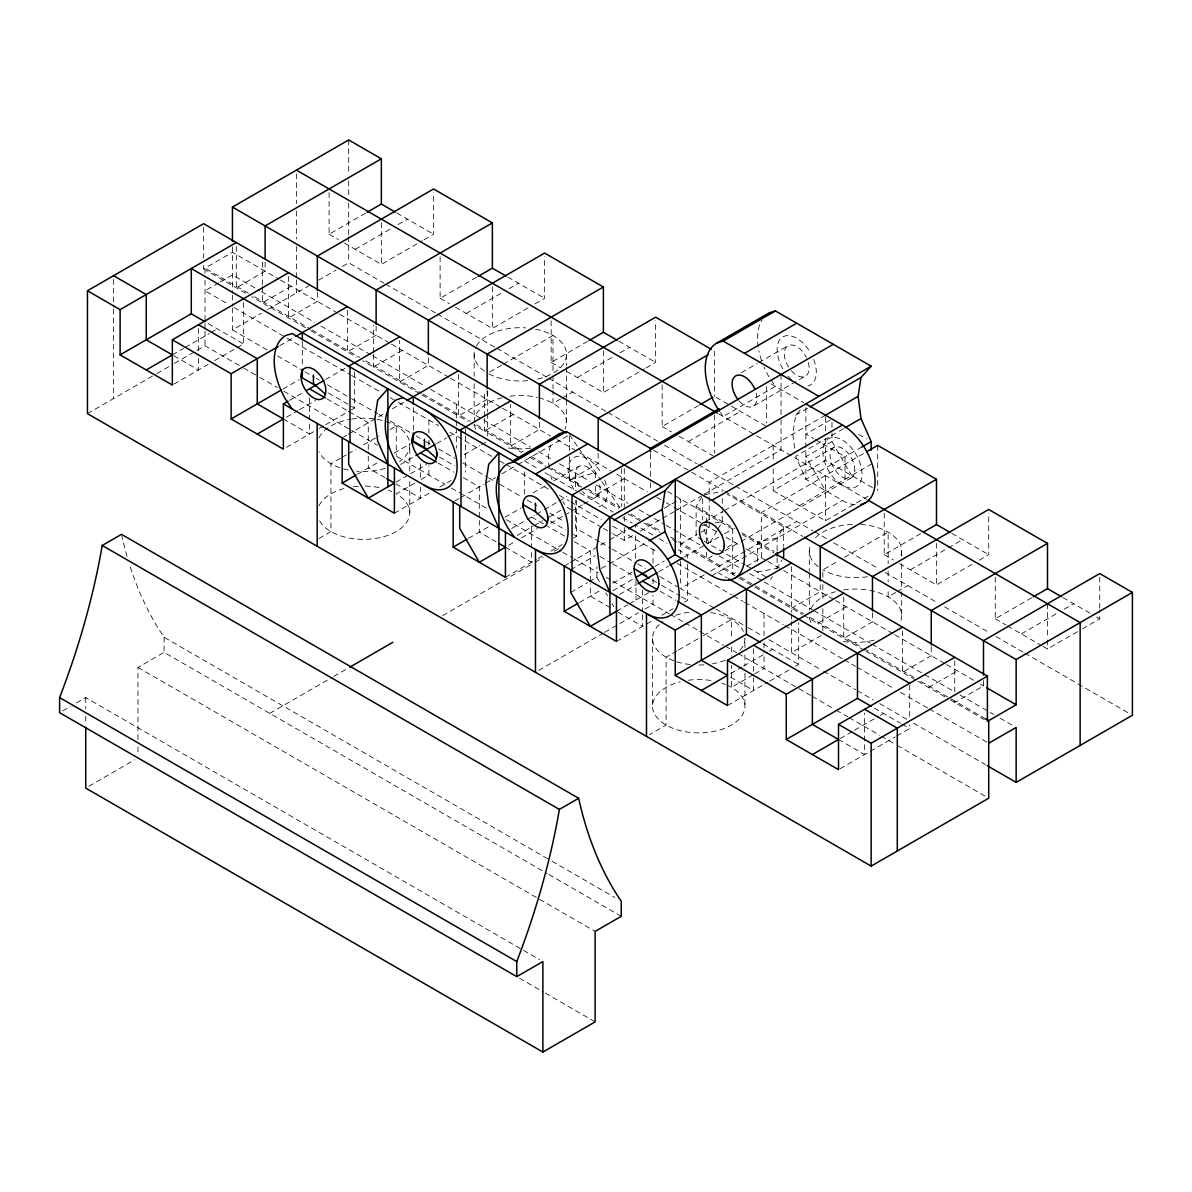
<?xml version="1.0" encoding="UTF-8"?>
<svg xmlns="http://www.w3.org/2000/svg" width="1192" height="1192" viewBox="0 0 1192 1192"><rect width="100%" height="100%" fill="white"/><g stroke="black" fill="none" stroke-linecap="round" stroke-linejoin="round"><path stroke-width="0.75" stroke-dasharray="5 3.75" d="M237.089 347.677L243.526 343.952L243.54 302.246M262.449 286.572L262.434 302.872L309.264 329.856M262.449 284.769L262.464 257.606M373.483 354.292L373.469 366.972L420.284 393.956M373.483 352.474L373.498 325.312M484.518 418.392L484.503 431.057L521.783 452.543M484.518 416.574L484.533 391.229M595.538 486.247L595.538 495.157L618.603 508.448M595.553 477.634L595.553 472.524L569.433 480.063L547.188 467.219M706.573 552.015L706.573 559.257L737.476 577.077M706.573 542.956L706.588 524.852M706.588 523.05L706.588 513.99M800.204 410.167L795.69 415.188L792.799 434.052L794.796 449.429M702.431 540.259L696.128 536.623L696.128 506.451L702.669 495.142L722.263 491.372M717.033 530.589L709.195 544.163L702.669 525.314L706.23 524.629M717.912 529.084L722.263 521.545L722.263 510.891M777.124 550.555L777.124 538.128L783.651 526.819L726.986 494.099M770.583 579.61L772.327 576.585M776.677 569.046L782.012 559.808M203.653 265.309L203.653 268.93L232.44 252.317L278.928 279.151M218.732 282.862L205.009 290.774L227.553 303.796M220.252 281.983L232.44 274.935L259.826 290.744M329.096 192.597L329.096 234.213L365.512 213.189M172.348 354.873L183.613 348.377M185.222 347.453L209.36 333.522M210.969 332.583L217.391 328.873M291.22 286.259L262.434 302.872L251.676 296.659M355.216 249.307L391.632 228.283M397.964 224.618L407.47 219.134M87.448 413.624L155.288 374.452M156.882 373.528L172.929 364.275M174.539 363.337L195.384 351.297M196.993 350.373L205.009 345.755L242.05 367.136M232.44 307.923L232.44 329.916L261.242 313.287M267.649 309.592L309.115 285.648M318.607 280.165L336.025 270.107M342.357 266.457L348.69 262.791L384.122 283.249M173.898 384.152L208.138 364.394M214.56 360.669L235.48 348.6M344.458 243.094L381.351 264.386L422.504 240.62M424.099 239.696L433.59 234.213L433.59 192.597M279.777 345.65L294.26 337.291M282.996 389.039L299.088 379.741M440.116 256.697L440.116 298.313L476.532 277.289M289.522 400.348L303.364 392.362M325.595 379.518L344.89 368.373M286.601 417.125L297.866 410.614M299.475 409.69L315.552 400.408M402.24 350.359L373.469 366.972L362.726 360.744M466.251 313.407L502.666 292.383M508.999 288.717L518.49 283.234M286.452 447.373L317.549 429.418M319.158 428.494L323.986 425.708M325.595 424.769L349.718 410.838M351.327 409.914L354.546 408.051L354.546 371.859M455.493 307.193L492.37 328.485L528.786 307.462M535.119 303.796L544.625 298.313L544.625 256.697M343.698 436.942L346.768 435.169M348.302 434.275L384.375 413.46M392.421 408.811L403.671 402.315M340.271 458.309L330.944 463.703L330.944 531.572L318.875 538.531M341.821 457.415L346.485 454.718M348.049 453.824L355.812 449.339M363.59 444.839L379.145 435.87M390.022 429.582L396.251 425.991L396.251 455.344M501.668 365.125L487.677 373.2A46.175 26.656 0 0 0 528.935 380.546M503.233 364.231L552.984 335.503L552.984 374.02M357.525 474.207L379.548 461.498M394.03 453.139L410.108 443.841M551.151 320.797L551.151 362.413L587.567 341.389M400.557 464.448L414.384 456.462M436.615 443.618L446.27 438.045M447.879 437.121L455.925 432.473M396.012 482.149L408.886 474.714M410.495 473.79L426.587 464.507M513.275 414.458L484.503 431.057L473.76 424.844M577.271 377.506L613.686 356.483M620.019 352.817L629.525 347.334M414.905 483.088L396.251 493.861A46.175 26.656 0 0 1 386.685 535.804A46.175 26.656 0 0 1 318.979 519.623M421.119 479.497L428.897 475.012L428.897 465.848M464.165 454.644L479.84 445.599M481.404 444.69L486.113 441.979M560.523 399.022L552.984 403.373L552.984 390.529M562.028 398.143L572.577 392.064M394.403 513.245L430.178 492.594M439.833 487.007L451.098 480.51M566.513 371.293L603.39 392.585L644.559 368.82M646.138 367.911L655.645 362.413L655.645 320.797M62.669 710.924L70.358 706.483M76.497 702.937L85.72 697.603L521.962 949.473M137.974 739.472L137.974 667.445L164.094 652.367L547.217 873.557M454.718 501.042L459.337 498.375M460.872 497.496L484.131 484.056M485.74 483.132L495.395 477.56M501.832 473.85L516.315 465.476M517.924 464.552L567.824 435.75M533.033 492.877L545.698 485.561M553.61 481.002L578.954 466.37A17.552 10.132 60 0 1 596.492 476.502M741.379 372.649L757.218 363.5M758.797 362.591L787.301 346.142M468.545 538.307L490.568 525.597M505.05 517.239L521.142 507.941M581.711 487.17L569.433 480.063L598.175 463.464L598.175 452.617M662.171 384.897L662.171 426.512L698.587 405.489M511.577 528.548L525.404 520.561M526.938 519.667L534.776 515.153M536.385 514.229L542.822 510.504M544.431 509.58L557.305 502.145M558.914 501.221L566.96 496.572M517.283 535.387L532.645 526.521M534.195 525.627L542.718 520.71M549.05 517.06L561.715 509.744M88.893 786.273L134.8 759.766M508.656 545.325L515.093 541.6M521.515 537.89L537.607 528.592M624.295 478.558L595.538 495.157L583.26 488.05M688.291 441.606L740.545 411.434M550.585 523.273L563.25 515.957M564.829 515.048L569.582 512.307M571.162 511.398L582.247 504.991M583.827 504.082L596.492 496.766M753.88 405.846L806.12 375.674M269.854 713.308L332.151 677.339M333.76 676.415L348.139 668.116M505.438 577.345L536.385 559.48M537.994 558.541L542.822 555.755M550.868 551.106L562.132 544.61M573.397 538.113L576.615 536.251L576.615 500.044M442.649 615.638L533.569 563.145M535.163 562.222L543.135 557.618M554.31 551.181L560.687 547.486M795.69 415.188L808.429 407.843M564.203 566.036L568.822 563.369M570.357 562.475L608.039 540.736M609.604 539.812L625.74 530.514M664.361 508.209L680.453 498.912L680.453 553.758M825.445 415.203L709.195 482.328L709.195 527.564L698.527 533.733M570.745 569.806L595.33 555.606M830.437 419.867L805.852 434.067L813.689 438.582M613.046 533.897L624.295 540.393L633.891 534.85M640.283 531.155L661.083 519.146M662.543 518.311L673.882 511.77M675.417 510.876L701.06 496.066M704.263 494.218L781.043 449.891L781.043 416.783M601.349 568.465L607.726 564.784M609.321 563.861L645.945 542.718M843.474 428.673L795.69 456.268L805.852 479.303L842.431 500.417A46.175 26.656 60 0 0 858.762 504.797M570.745 592.424L587.641 582.664M589.176 581.785L596.864 577.345L596.864 566.9M831.971 432.905L831.971 441.606L805.852 456.685L825.445 490.612M705.202 521.723L722.933 511.472M724.542 510.548L834.206 447.238M579.58 602.407L601.602 589.697M612.867 583.186L632.177 572.041M672.512 539.574L680.453 544.163L697.007 534.612M773.206 468.903L773.206 490.612L825.445 460.455L874.615 488.839M613.001 590.651L632.982 579.118M654.855 566.483L664.257 561.059M861.95 446.925L805.852 479.303L805.852 407.575M619.527 594.421L636.439 584.661M658.669 571.817L668.325 566.245M684.417 556.962L705.351 544.878M706.96 543.954L723.052 534.657M724.662 533.718L732.707 529.084L732.707 574.32L736.909 571.892M863.44 453.601L761.45 512.486L761.45 557.737L747.071 566.036M616.458 611.273L627.722 604.776M629.331 603.852L648.642 592.692M712.25 555.979L706.573 559.257L680.453 544.163M727.343 547.262L735.315 542.658M799.325 505.706L871.158 464.224M724.87 550.808L739.383 542.434M740.992 541.496L850.656 478.186M538.695 670.425L603.107 633.235M604.716 632.296L638.539 612.777M644.976 609.052L653.037 604.404L653.037 595.255M704.353 574.782L680.453 588.58L714.246 608.084M710.715 571.102L796.718 521.455M711.803 575.84L842.431 500.417M616.458 641.445L652.233 620.779M661.888 615.206L673.152 608.71M684.417 602.198L687.635 600.351L687.635 564.144M773.206 490.612L825.445 520.785L868.193 496.11M676.981 650.907L666.09 657.194L666.09 725.064L649.521 734.644M678.531 650.013L698.75 638.346M703.414 635.649L731.396 619.497L731.396 639.672M822.838 577.241L822.838 569.836L838.378 560.866M844.606 557.275L888.144 532.139L888.144 563.578M791.488 608.263L820.215 591.664L820.215 582.62M884.226 513.096L884.226 554.712L920.641 533.688M730.696 673.525L741.96 667.013M743.57 666.09L767.708 652.143M769.317 651.219L772.535 649.357M803.781 615.355L817.608 623.341L846.35 606.758M910.345 569.806L962.6 539.633M753.165 674.791L731.396 687.367L731.396 665.345M754.73 673.897L764.057 668.503L764.057 650.191M821.273 635.485L791.488 652.68L791.488 621.524M895.684 592.513L888.144 596.864L888.144 589.474M897.189 591.649L907.738 585.555M727.478 705.545L768.095 682.092M769.704 681.168L789.015 670.023M795.451 666.298L798.67 664.451L798.67 622.82M899.587 563.592L936.48 584.885L972.881 563.861M979.213 560.21L988.719 554.712L988.719 513.096M995.246 577.196L995.246 618.812L1031.661 597.788M840.122 738.548L852.995 731.113M854.604 730.189L878.742 716.243M880.352 715.319L883.57 713.457M928.628 687.441L957.37 670.858M1021.38 633.906L1057.796 612.882M1064.128 609.216L1073.62 603.733M840.047 768.751L895.207 736.909M896.816 735.971L909.69 728.55L909.69 724.93M983.489 680.513L983.489 685.936L954.762 702.52L954.762 698.899M1042.881 646.317L1047.5 648.984L1080.742 629.793M1082.336 628.869L1099.739 618.812L1099.739 609.768M715.14 522.915L722.263 521.545M777.124 538.128L757.531 541.898L757.531 561.417M771.06 383.809L803.706 402.658M858.627 434.365L866.465 438.88M815.253 439.49L845.039 456.685L845.039 479.303M396.712 212.921L433.59 234.213M507.732 277.021L544.625 298.313M618.767 341.121L655.645 362.413M715.96 397.249L729.787 405.22M731.322 406.114L766.665 426.512M951.842 533.42L988.719 554.712M1062.862 597.52L1090.531 613.493M1096.67 617.039L1099.739 618.812M718.806 413.967L866.748 499.388M329.096 234.213L338.319 239.547M440.116 298.313L449.339 303.647M551.151 362.413L560.374 367.747M662.171 426.512L671.394 431.847M679.082 436.272L714.425 456.685M884.226 554.712L893.449 560.046M995.246 618.812L1006.003 625.025M1007.538 625.919L1041.346 645.438M385.731 284.188L435.676 313.004M437.285 313.943L495.261 347.423M496.87 348.347L546.815 377.179M548.424 378.102L606.445 411.613M608.054 412.536L658.044 441.398M664.495 445.123L696.739 463.733M698.348 464.671L733.825 485.144M735.434 486.083L812.795 530.753M814.404 531.677L827.278 539.112M833.715 542.822L878.772 568.837M885.209 572.547L938.223 603.167M944.645 606.862L989.583 632.803M995.991 636.513L1023.272 652.262M1024.882 653.186L1129.197 713.412M653.588 450.218L690.138 471.317M691.718 472.241L723.38 490.508M724.96 491.432L802.752 536.34M696.128 506.451L734.853 528.801M741.782 532.809L774.204 551.524M667.758 491.581L735.866 530.902M742.199 534.552L773.921 552.879M280.463 280.046L337.992 313.258M339.586 314.181L389.948 343.251M391.483 344.145L449.026 377.357M450.606 378.281L500.983 407.351M502.517 408.245L550.51 435.959M556.873 439.625L610.468 470.572M616.607 474.118L647.345 491.864M656.777 497.302L664.719 501.892M666.298 502.8L702.848 523.899M704.427 524.823L716.884 532.005M726.107 537.324L739.934 545.31M746.073 548.856L766.203 560.493M767.797 561.402L782.101 569.657M783.68 570.581L834.057 599.65M835.592 600.544L893.121 633.757M894.715 634.68L945.077 663.75M946.612 664.644L974.281 680.617M980.42 684.163L983.489 685.936M704.01 541.168L745.402 565.068M746.505 565.708L767.678 577.926M261.435 291.682L314.584 322.361M321.035 326.087L370.965 354.918M372.575 355.842L424.114 385.612M430.565 389.322L530.47 447.015M538.531 451.664L553.043 460.038M559.48 463.762L589.906 481.315M596.253 484.995L628.035 503.337M639.15 509.759L664.57 524.435M666.164 525.344L699.764 544.759M719.074 555.904L739.994 567.973M749.649 573.546L762.522 580.981M764.132 581.905L812.348 609.753M813.957 610.677L870.115 643.099M871.724 644.023L923.07 673.674M924.679 674.597L953.57 691.285M959.977 694.981L993.681 714.44M1000.103 718.15L1012.947 725.555M248.428 293.217L205.009 268.155L205.009 273.37M254.566 296.763L310.561 329.096M312.155 330.005L359.448 357.317M365.586 360.863L421.595 393.196M423.175 394.105L470.467 421.417M476.621 424.963L523.079 451.798M531.021 456.372L545.325 464.627M551.673 468.307L581.502 485.517M587.641 489.063L619.914 507.703M630.926 514.065L640.462 519.563M646.824 523.228L659.534 530.574M670.649 536.981L676.996 540.661M678.591 541.57L734.019 573.576M740.366 577.241L803.542 613.716M809.696 617.262L862.516 647.763M864.096 648.672L914.577 677.816M920.716 681.362L985.605 718.836M203.653 268.93L245.537 293.113M310.844 330.765L356.587 357.198M421.879 394.865L467.622 421.298M529.725 457.132L545.608 466.31M628.035 513.901L642.339 522.156M643.918 523.065L659.802 532.243M739.055 578.001L753.359 586.255M754.953 587.164L802.246 614.476M864.379 650.355L817.608 623.341M865.973 651.264L916.335 680.349M917.885 681.228L948.608 698.974M950.143 699.868L984.309 719.581M524.361 460.842L538.605 469.067M544.938 472.717L576.615 491M579.789 492.832L613.15 512.098M622.686 517.596L632.207 523.094M652.799 534.985L635.396 524.942L635.396 528.563M659.191 538.68L667.162 543.284M678.308 549.706L687.635 555.1L687.635 562.341M717.688 572.443L727.224 577.956M234.005 307.521L285.544 337.276M287.153 338.2L349.971 374.467M351.58 375.405L380.576 392.138M390.246 397.726L396.683 401.436M398.292 402.375L438.582 425.633M449.861 432.145L491.789 456.342M499.85 461.006L504.693 463.792M506.302 464.731L548.216 488.929M559.51 495.44L569.18 501.027M570.789 501.966L601.438 519.652M612.718 526.164L657.865 552.224M677.16 563.369L731.873 594.957M733.482 595.896L743.138 601.468M744.747 602.392L783.308 624.653M784.917 625.591L842.684 658.938M844.294 659.861L855.528 666.358M857.137 667.282L894.045 688.589M900.467 692.299L927.734 708.048M929.343 708.972L987.11 742.318M601.796 527.4L566.453 507.002L562.773 501.608M603.405 528.339L611.436 532.973M232.44 329.916L267.872 350.373M277.542 355.946L303.304 370.831M304.928 371.755L314.584 377.342M316.193 378.266L319.426 380.129M327.472 384.778L350.016 397.8M351.64 398.724L377.402 413.609M379.011 414.533L382.245 416.395M390.291 421.044L414.458 434.991M416.068 435.929L424.114 440.578M425.723 441.502L430.565 444.288M438.611 448.937L454.718 458.25M462.779 462.898L486.962 476.86M488.571 477.783L498.241 483.371M499.85 484.295L520.8 496.393M527.251 500.118L536.922 505.706M549.81 513.141L564.323 521.515M599.442 541.794L575.602 528.041L575.602 500.551M601.021 542.718L610.557 548.216M612.152 549.125L635.977 562.892M637.571 563.801L645.513 568.39M659.802 576.645L678.874 587.656M715.856 609.008L746.43 626.664M748.04 627.588L762.522 635.947M768.959 639.672L821.973 670.277M823.583 671.2L855.677 689.736M857.286 690.66L873.334 699.928M879.741 703.638L907.023 719.387M913.444 723.082L985.665 764.772M208.183 323.553L243.526 343.952M328.426 392.973L349.941 405.384M351.476 406.278L354.546 408.051M439.461 457.072L454.822 465.938M550.481 521.172L565.857 530.038M573.531 534.478L576.615 536.251M652.292 579.938L656.896 582.605M661.515 585.272L679.947 595.911M681.496 596.805L687.635 600.351M763.327 644.038L798.67 664.451M874.347 708.137L900.481 723.216M902.016 724.11L909.69 728.55M326.981 398.903L347.632 410.823M349.226 411.747L368.283 422.743L368.283 449.891M438 463.003L453.884 472.166M463.42 477.679L479.303 486.843L479.303 517.611M531.558 517.015L543.567 523.944M545.176 524.882L564.531 536.042M574.201 541.63L590.338 550.942L590.338 581.711M599.993 556.53L610.975 562.862M612.539 563.771L631.343 574.633M660.055 591.202L675.938 600.366M243.675 368.06L258.157 376.434M259.781 377.372L277.498 387.594M283.934 391.319L349.971 429.448M351.58 430.372L377.357 445.257M396.683 456.417L445.018 484.325M451.47 488.05L486.947 508.522M506.302 519.697L561.119 551.345M562.728 552.283L572.413 557.856M574.023 558.795L598.205 572.756M606.266 577.42L611.109 580.206M612.718 581.13L669.114 613.701M670.723 614.625L683.597 622.06M685.206 622.984L698.08 630.419M699.689 631.358L723.827 645.289M725.436 646.213L736.701 652.724M738.31 653.648L810.59 695.383M812.199 696.307L834.668 709.27M836.263 710.208L847.497 716.69M849.106 717.614L879.592 735.211M881.201 736.149L895.639 744.478M897.248 745.402L987.11 797.299M173.898 355.767L198.483 369.967L198.483 357.287M283.383 418.973L309.503 434.067L309.503 421.387M385.18 477.754L368.283 467.994L368.283 451.708M395.938 483.967L420.523 498.167L420.523 487.305M496.215 541.853L479.303 532.094L479.303 519.429M505.438 547.173L531.558 562.266L531.558 549.587M610.304 607.726L590.338 596.194L590.338 583.529M617.992 612.167L642.577 626.366L642.577 613.686M730.562 677.145L753.612 690.466L753.612 677.786M838.512 739.472L864.632 754.566L864.632 712.935M130.33 567.064A573.427 331.063 -60 0 0 164.094 637.273L550.436 860.326M552.045 861.265L614.819 897.502M548.827 874.481L621.255 916.305M137.974 667.445L595.136 931.384M523.571 950.397L539.663 959.694M519.474 978.2L543.627 992.146M545.236 993.07L595.136 1021.887M569.433 434.812L577.792 446.881M578.835 448.386L600.783 480.063M601.826 481.568L621.688 510.221M770.851 379.607L775.456 386.342L723.201 416.5L720.445 412.462M831.971 441.606L851.565 475.533M596.864 577.345L600.425 583.514M605.774 592.767L607.548 595.851M612.003 603.569L613.791 606.654M1099.739 577.196L1099.739 607.965M1047.5 603.733L1047.5 638.122M1047.5 639.94L1047.5 648.984M954.762 660.904L954.762 691.673M936.48 543.254L936.48 584.885M931.25 646.72L931.25 655.764L902.508 672.362L902.508 630.732M909.69 685.102L909.69 717.688M901.673 550.987L901.673 556.545M901.673 563.935L901.673 589.831M901.673 591.679L901.673 615.728M888.144 570.983L888.144 582.068M877.699 445.376L877.699 490.612M872.469 612.792L872.469 621.837L843.727 638.42L843.727 596.805M831.971 422.46L831.971 431.161M825.445 417.021L825.445 431.489M825.445 438.731L825.445 460.455M825.445 475.533L825.445 520.785M822.838 584.631L822.838 601.289M822.838 608.68L822.838 630.881M809.308 550.987L809.308 571.341M809.308 573.188L809.308 610.17M791.488 566.632L791.488 612.36M791.488 614.193L791.488 619.691M783.651 526.819L783.651 546.338M781.043 374.482L781.043 414.95M777.124 557.647L777.124 568.286L757.531 572.071L757.531 568.51M773.206 445.376L773.206 461.662M766.665 386.7L766.665 422.892M764.057 613.537L764.057 635.53M764.057 642.861L764.057 648.359M753.612 648.835L753.612 675.983M744.925 647.509L744.925 638.346A46.175 26.656 0 0 1 738.742 651.681M744.925 654.855L744.925 665.866M744.925 673.197L744.925 706.215M731.396 647.003L731.396 656.181M722.263 498.465L722.263 509.118M714.425 351.104L714.425 396.355M714.425 415.054L714.425 453.064M702.669 498.688L702.669 519.98M680.453 561.089L680.453 583.082M653.037 549.438L653.037 564.099M653.037 578.761L653.037 584.259M652.56 638.346L652.56 706.215M650.415 453.824L650.415 480.972M650.415 482.775L650.415 490.016M642.577 590.159L642.577 611.883M636.051 579.088L636.051 599.963M635.396 535.789L635.396 559.331M624.295 468.65L624.295 507.285M624.295 516.479L624.295 525.672M624.295 527.52L624.295 540.393M621.688 468.605L621.688 506.6M603.39 350.955L603.39 392.585M575.602 473.06L575.602 489.554M569.433 436.63L569.433 454.718M569.433 456.536L569.433 480.063M566.513 354.352L566.513 365.363M566.513 367.196L566.513 398.381M566.513 400.214L566.513 422.221M552.984 375.853L552.984 388.696M539.395 422.296L539.395 429.537L510.653 446.121L510.653 404.505M531.558 526.059L531.558 547.784M524.361 471.704L524.361 495.231M492.37 286.855L492.37 328.485M487.677 391.542L487.677 411.732M487.677 413.564L487.677 437.404M487.141 390.32L487.141 399.365L458.413 415.963L458.413 374.199M474.148 354.352L474.148 376.359M474.148 383.705L474.148 418.556M465.58 428.718L465.58 434.141M465.58 435.959L465.58 472.151M456.327 404.207L456.327 418.869M456.327 420.702L456.327 426.185M456.327 428.017L456.327 448.177M428.897 420.046L428.897 432.86M428.897 440.191L428.897 445.689M428.36 358.196L428.36 365.437L399.633 382.021L399.633 340.405M420.523 463.777L420.523 480.063M413.326 407.604L413.326 431.132M409.78 448.52L409.78 474.192M409.78 481.538L409.78 512.709M381.351 222.755L381.351 264.386M376.121 326.221L376.121 335.265L347.379 351.863L347.379 310.099M348.69 139.956L348.69 173.451M348.69 180.901L348.69 195.786M348.69 203.236L348.69 234.884M348.69 236.731L348.69 262.791M317.34 292.278L317.34 301.338L288.613 317.921L288.613 276.291M309.503 397.86L309.503 419.584M302.306 341.344L302.306 367.449M296.435 173.838L296.435 203.623M296.435 211.059L296.435 238.981M296.435 246.431L296.435 278.064M296.435 279.926L296.435 292.964M265.101 262.121L265.101 271.165L236.314 287.793L236.314 242.542M232.44 246.893L232.44 293.262M232.44 295.095L232.44 306.091M205.009 280.344L205.009 321.929M205.009 323.762L205.009 329.26M205.009 331.093L205.009 345.755M203.653 227.3L203.653 258.068M198.483 328.336L198.483 355.484M164.094 637.273L164.094 652.367M137.974 746.862L137.974 754.253M113.583 279.42L113.583 307.342M113.583 309.19L113.583 398.53M85.72 697.603L85.72 708.689M85.72 716.079L85.72 723.47M127.082 556.426A573.427 331.063 -60 0 1 121.867 536.028M726.867 685.057A46.175 26.656 0 0 1 730.16 725.764A46.175 26.656 0 0 1 660.115 720.817A46.175 26.656 0 0 1 680.274 681.779M688.455 680.23A46.175 26.656 0 0 1 713.993 681.049M721.831 683.12A46.175 26.656 0 0 1 725.228 684.372M318.979 505.81A46.175 26.656 0 0 1 345.114 488.273M353.309 486.723A46.175 26.656 0 0 1 358.42 486.217M365.303 486.068A46.175 26.656 0 0 1 380.457 487.9M388.398 490.225A46.175 26.656 0 0 1 391.706 491.566M843.534 589.966A46.175 26.656 0 0 1 900.094 622.626M873.959 640.164A46.175 26.656 0 0 1 843.534 641.475M810.888 622.626A46.175 26.656 0 0 1 809.308 615.728M810.888 608.814A46.175 26.656 0 0 1 835.443 591.709M538.799 397.785A46.175 26.656 0 0 1 564.933 429.12M530.619 448.207A46.175 26.656 0 0 1 508.388 447.968M475.727 429.12A46.175 26.656 0 0 1 474.252 423.965M474.148 422.221A46.175 26.656 0 0 1 501.862 397.785M510.042 396.236A46.175 26.656 0 0 1 537.205 397.398M377.194 419.361A46.175 26.656 0 0 1 399.484 461.632M385.18 468.411A46.175 26.656 0 0 1 356.706 471.212M348.347 470.006A46.175 26.656 0 0 1 318.979 451.738M318.979 437.941A46.175 26.656 0 0 1 349.986 419.361M351.64 419.092A46.175 26.656 0 0 1 375.54 419.092M535.581 329.186A46.175 26.656 0 0 1 566.513 353.845A46.175 26.656 0 0 1 537.205 379.175M484.444 371.129A46.175 26.656 0 0 1 475.727 347.453M476.413 346.112A46.175 26.656 0 0 1 525.493 327.86M725.228 660.189A46.175 26.656 0 0 1 712.354 663.825M703.906 664.838A46.175 26.656 0 0 1 698.75 665.002M690.153 664.54A46.175 26.656 0 0 1 675.655 661.441M673.942 660.83A46.175 26.656 0 0 1 662.856 621.568M675.655 615.251A46.175 26.656 0 0 1 690.153 612.152M710.7 612.584A46.175 26.656 0 0 1 743.361 631.447M860.654 524.495A46.175 26.656 0 0 1 900.094 557.886M867.448 576.749A46.175 26.656 0 0 1 822.838 569.836M818.129 566.662A46.175 26.656 0 0 1 810.888 544.088M815.492 537.652A46.175 26.656 0 0 1 853.77 524.346M813.719 359.492A27.714 16.003 60 0 1 807.878 385.94M791.562 379.771A27.714 16.003 60 0 1 786.839 374.765M782.801 368.805A27.714 16.003 60 0 1 782.906 336.874A27.714 16.003 60 0 1 810.62 353.011M769.004 376.91A55.413 31.99 60 0 1 764.117 367.225M761.569 360.64A55.413 31.99 60 0 1 758.857 350.761M758.216 347.11A55.413 31.99 60 0 1 761.956 319.948M599.71 484.786A17.552 10.132 60 0 1 595.702 497.153A17.552 10.132 60 0 1 582.471 491.521M578.954 486.634A17.552 10.132 60 0 1 578.954 466.37M791.339 370.727A17.552 10.132 60 0 0 808.906 370.593L809.085 366.972A17.552 10.132 60 0 0 806.954 358.747M788.627 367.106A17.552 10.132 60 0 1 784.336 354.844L784.515 351.223A17.552 10.132 60 0 1 793.634 345.248A17.552 10.132 60 0 1 806.313 357.376M739.085 400.885A17.552 10.132 60 0 0 756.652 400.765L756.831 397.13A17.552 10.132 60 0 0 756.175 393.092M552.03 479.646A55.413 31.99 60 0 1 549.87 471.421M549.214 467.771A55.413 31.99 60 0 1 551.524 443.35M604.731 480.152A27.714 16.003 60 0 1 598.891 506.6M573.814 489.465A27.714 16.003 60 0 1 573.918 457.534A27.714 16.003 60 0 1 601.632 473.671M854.813 470.736L854.589 466.877A17.552 10.132 60 0 0 841.552 447.924A17.552 10.132 60 0 0 830.034 454.688L830.273 458.562A17.552 10.132 60 0 0 843.295 477.515A17.552 10.132 60 0 0 854.813 470.736M822.838 451.41A27.714 16.003 60 0 0 852.22 487.96A27.714 16.003 60 0 0 852.22 448.773A27.714 16.003 60 0 0 822.838 451.41"/><path stroke-width="1.5" d="M662.171 509.476L665.062 490.612L675.238 479.303L711.803 500.417A46.175 26.656 60 0 1 744.464 556.977A46.175 26.656 60 0 1 711.803 575.84L675.238 554.712L665.062 531.677L662.171 509.476L628.72 528.786M871.158 450.308L871.158 441.606L860.997 418.556L858.106 396.355L860.997 377.491L871.158 366.182L775.456 310.933L769.004 312.915L716.75 343.087A55.413 31.99 60 0 0 716.75 407.068L719.521 411.121M871.158 366.182L609.932 517.015L599.755 528.309L596.864 547.173L599.755 569.374L609.932 592.424M985.605 718.836L988.719 720.624L988.719 798.223L871.158 866.092L87.448 413.624L87.448 290.774L203.653 223.694L566.26 432.979M232.44 241.455L232.44 207.065L348.69 139.956L381.351 158.804L381.351 204.055L367.091 212.28M87.448 290.774L120.109 309.637L236.314 242.542M381.351 158.804L265.101 225.929L265.101 258.5M120.109 309.637L120.109 354.873L191.271 313.794L205.099 321.78M120.109 354.873L172.348 385.046L172.348 339.795L288.613 272.685M146.229 369.967L172.348 354.873L146.229 339.795L146.229 294.543L113.583 275.695M172.348 339.795L231.129 373.737L278.168 346.574M295.869 336.353L347.379 306.612M478.126 276.38L492.37 268.155L492.37 222.904L376.121 290.029L376.121 324.418M231.129 373.737L231.129 418.973L281.387 389.963M231.129 418.973L283.383 449.146L283.383 403.894L287.987 401.227M306.433 390.589L323.986 380.457M348.109 366.525L399.633 336.785M257.263 434.067L283.383 418.973L257.263 403.894L257.263 358.643L198.483 324.716M542.882 1052.044L542.882 961.557L516.762 976.635L59.6 712.697L59.6 697.603A553.386 319.501 -60 0 0 102.199 545.474L121.495 534.344L578.656 798.282A573.427 331.063 -60 0 0 621.255 901.226L621.255 916.305L595.136 931.384L595.136 1021.887L542.882 1052.044L85.72 788.106L85.72 727.165M406.889 400.452L458.413 370.712M589.146 340.48L603.39 332.255L603.39 287.004L487.141 354.128L487.141 388.517M342.164 437.837L342.164 483.073L355.991 475.087M415.919 455.567L435.005 444.556M459.143 430.625L510.653 400.885M512.515 461.006L560.017 433.575L566.453 431.593L662.171 486.843M566.453 431.593L514.214 461.751L507.762 463.748A55.413 31.99 60 0 0 507.762 527.728L514.214 537.16M716.75 343.087L723.201 341.091L775.456 310.933M708.093 354.769L598.175 418.228L598.175 450.8M587.716 443.856L535.476 474.029A46.175 26.656 60 0 1 568.122 530.589A46.175 26.656 60 0 1 535.476 549.438L535.476 672.288M744.464 353.368L796.718 323.196M453.183 501.936L453.183 547.173L467.011 539.186M700.166 404.58L712.831 397.264M232.44 207.065L650.415 448.386L719.178 408.692M833.283 344.324L572.041 495.142L572.041 570.551M349.733 667.192L392.868 642.294M614.089 520.04L665.062 490.612M810.024 406.919L860.997 377.491M824.655 415.665L858.106 396.355M711.803 500.417L842.431 425.008A46.175 26.656 60 0 1 873.676 469.812A46.175 26.656 60 0 1 860.564 504.544M649.133 540.87L665.062 531.677M845.068 427.749L860.997 418.556M564.203 566.036L564.203 611.273L578.045 603.286M636.051 577.345L653.29 567.392M667.401 559.242L675.238 554.712L675.238 479.303M861.95 446.925L871.158 441.606M637.973 583.767L657.06 572.756M669.934 565.321L682.807 557.886M866.614 451.768L877.699 445.376L936.48 479.303L936.48 524.554L950.307 532.541M617.605 610.617L590.338 626.366L570.745 592.424L570.745 569.806M734.898 578.12L865.511 502.711M283.383 403.894L675.238 630.136L791.488 563.011M936.48 479.303L820.215 546.428L820.215 580.817M675.238 630.136L675.238 675.372L746.415 634.278L760.243 642.264M923.8 531.87L936.48 524.554M675.238 675.372L727.478 705.545L727.478 660.293L843.727 593.184M701.358 690.466L727.478 675.372L701.358 660.293L701.358 615.042L677.533 601.289M516.762 976.635L516.762 961.557A553.386 319.501 -60 0 0 559.361 809.413L578.656 798.282M727.478 660.293L786.258 694.236L902.508 627.111M1033.255 596.879L1047.5 588.654L1047.5 543.403L931.25 610.528L931.25 644.917M786.258 694.236L786.258 739.472L857.45 698.378L871.278 706.364M786.258 739.472L838.512 769.645L838.512 724.393L954.762 657.284M812.378 754.566L838.512 739.472L812.378 724.393L812.378 679.142L753.612 645.215M838.512 724.393L871.158 743.242L987.408 676.132L987.408 721.383L1016.15 704.785L1016.15 659.534L804.332 537.249M1016.15 659.534L1132.4 592.424L1132.4 715.26L1016.15 782.384L987.259 765.711M988.719 743.242L1016.15 727.418L1016.15 782.384M403.179 397.651L396.742 399.648A55.413 31.99 60 0 0 396.742 463.628L403.179 473.06M723.201 341.091L818.919 396.355M492.37 222.904L433.59 188.977L317.34 256.086L317.34 290.475M603.39 287.004L544.625 253.076L428.36 320.186L428.36 354.575M711.252 349.271L655.645 317.176L539.395 384.286L539.395 418.675M805.852 403.894L842.431 425.008M1047.5 543.403L988.719 509.476L872.469 576.585L872.469 610.975M1132.4 592.424L1099.739 573.576L983.489 640.685L983.489 675.074M381.351 204.055L395.178 212.042M492.37 268.155L506.198 276.142M603.39 332.255L617.232 340.241M1047.5 588.654L1061.327 596.641M296.435 170.113L717.346 413.132M868.342 500.297L1080.146 622.582L1080.146 745.432M775.515 553.803L987.408 676.132M986.603 687.724L1016.15 704.785M519.593 458.086L191.271 268.543L191.271 313.794M728.819 578.865L909.69 683.299M412.119 440.518L424.441 447.626L436.436 458.264M523.139 504.618L535.476 511.74L547.456 522.364M634.174 568.718L646.496 575.84M316.133 385.88L302.306 377.894L302.306 369.192M427.168 449.965L413.326 441.994L413.326 432.934M641.534 573.739L649.223 578.165M309.503 388.815L325.386 397.979M420.523 452.915L436.421 462.079M642.577 581.115L656.881 589.37M864.632 709.315L897.293 728.163L897.293 851.013M386.73 478.648L394.403 483.073L368.283 498.167L348.69 464.224L348.69 441.606M499.284 543.627L505.438 547.173L479.303 562.266L459.71 528.324L459.71 505.706M342.164 483.073L394.403 513.245L394.403 467.994M453.183 547.173L505.438 577.345L505.438 532.094M564.203 611.273L616.458 641.445L616.458 596.194M102.199 545.474L559.361 809.413M59.6 697.603L516.762 961.557M325.416 394.165L313.421 383.526L313.421 374.988M292.159 408.96L285.707 399.529A55.413 31.99 60 0 1 285.707 335.548L292.159 333.551L646.496 538.128A46.175 26.656 60 0 1 679.157 594.689A46.175 26.656 60 0 1 646.496 613.537L646.496 736.388M498.897 528.324L488.735 505.274L485.844 483.073L488.735 464.209L498.897 452.915L498.897 550.942M387.877 464.224L377.7 441.174L374.81 418.973L377.7 400.11L387.877 388.815L387.877 486.843M547.635 515.898L547.858 519.757M523.094 503.709L523.318 507.568A17.552 10.132 60 0 0 543.701 527.207A17.552 10.132 60 0 0 539.41 500.417A17.552 10.132 60 0 0 523.318 507.568M436.615 451.798L436.838 455.657M412.06 439.61L412.283 443.469A17.552 10.132 60 0 0 432.681 463.107A17.552 10.132 60 0 0 428.375 436.317A17.552 10.132 60 0 0 412.283 443.469M871.158 743.242L871.158 866.092M857.45 653.127L857.45 698.378M783.651 548.111L783.651 556.977M777.124 552.328L777.124 555.874M746.415 589.027L746.415 634.278M650.415 448.386L650.415 452.006M609.932 517.015L609.932 615.042M535.476 503.188L535.476 511.74M461.021 431.042L461.021 506.451M424.441 439.088L424.441 447.626M413.326 396.742L413.326 403.984M350.001 366.942L350.001 442.351M317.161 423.398L317.161 546.234M302.306 332.642L302.306 339.601M424.441 409.929A46.175 26.656 60 0 1 457.102 466.489A46.175 26.656 60 0 1 424.441 485.338M738.146 399.752A17.552 10.132 60 0 1 732.097 385.016L732.275 381.38A17.552 10.132 60 0 1 741.916 375.584A17.552 10.132 60 0 1 754.715 388.905M556.023 436.674A55.413 31.99 60 0 1 560.017 433.575M724.2 546.145L723.961 542.285A17.552 10.132 60 0 0 710.939 523.333A17.552 10.132 60 0 0 699.421 530.112L699.644 533.971A17.552 10.132 60 0 0 712.682 552.924A17.552 10.132 60 0 0 724.2 546.145M658.893 583.856L658.654 579.997A17.552 10.132 60 0 0 645.632 561.045A17.552 10.132 60 0 0 634.114 567.809L634.338 571.668A17.552 10.132 60 0 0 647.375 590.621A17.552 10.132 60 0 0 658.893 583.856M301.01 376.374A17.552 10.132 60 0 0 319.635 399.529A17.552 10.132 60 0 0 319.635 374.705A17.552 10.132 60 0 0 301.01 376.374"/></g></svg>
